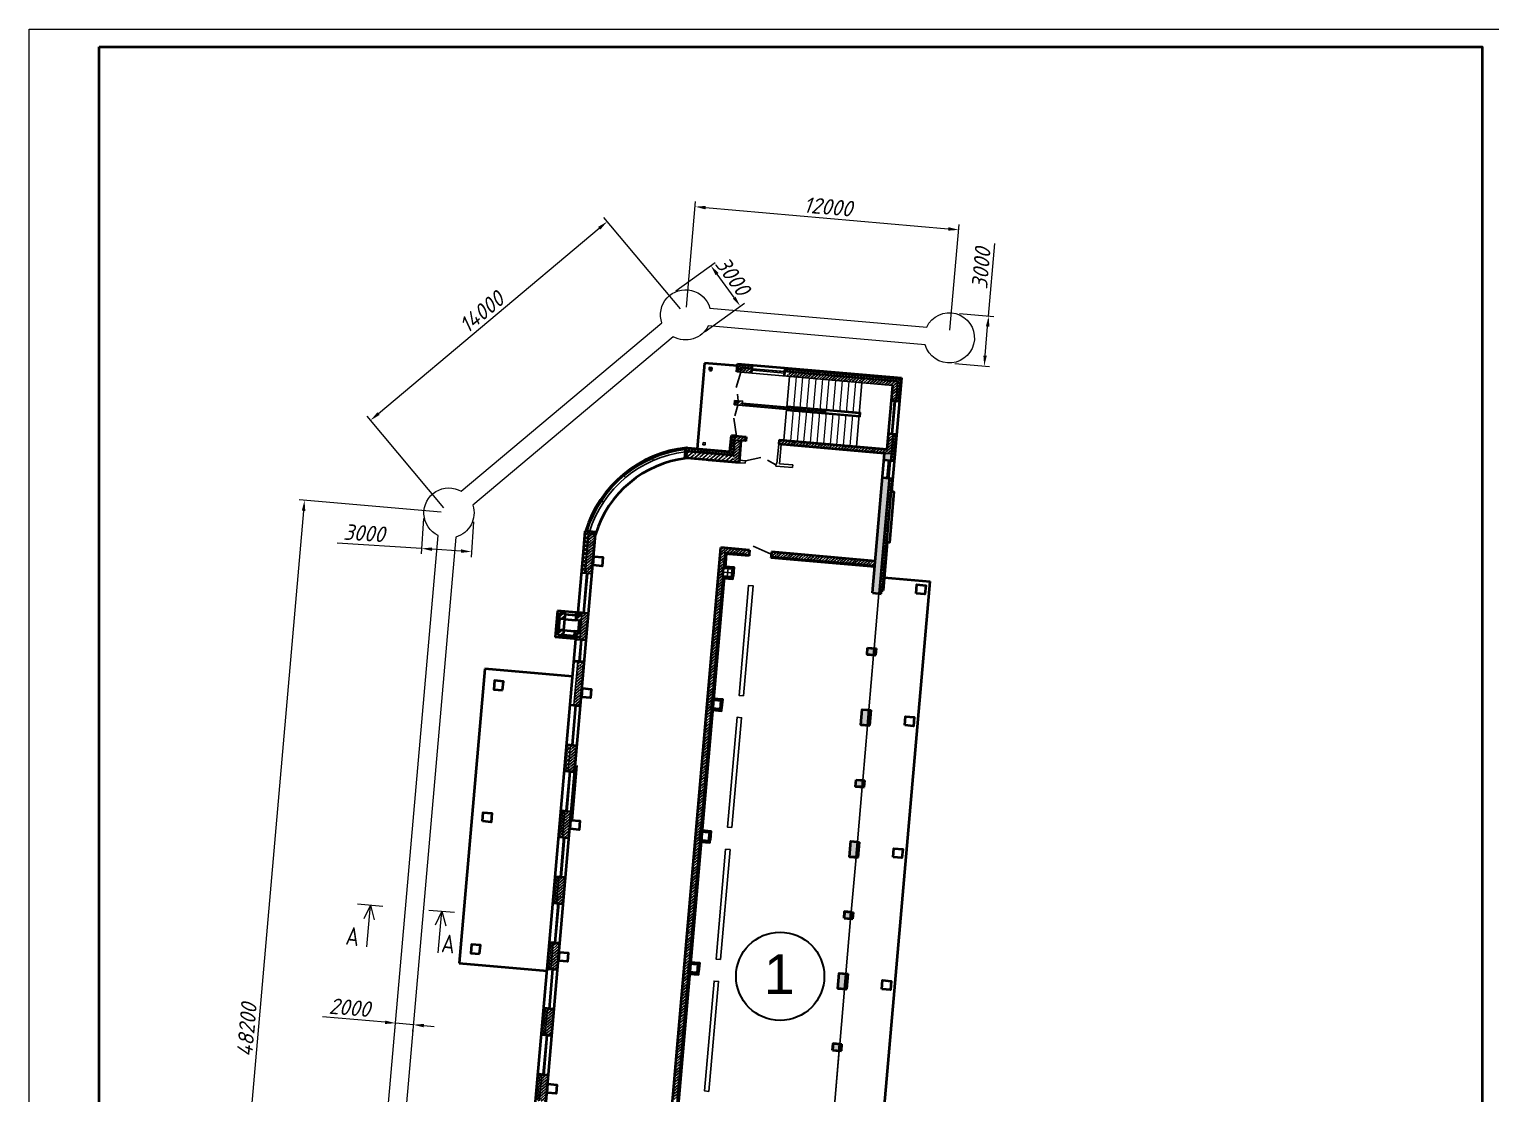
# Model space of a CAD drawing. Header units: millimetres. Extents: x 1064 to 180712, y 574 to 40185.
# Drawn here: x 1064 to 28897, y 19920 to 40185 of the extents above; entities that cross this region are included whole.
import ezdxf

# ---------------------------------------------------------------- set-up
doc = ezdxf.new("R2010")
doc.units = ezdxf.units.MM
doc.linetypes.add('2-Columns and grid$0$084_(М5) Неукрепленный откос', pattern=[0])
doc.linetypes.add('DASHED', pattern=[19.05, 12.7, -6.35])
for name, color, linetype, lineweight in [('00-рамка', 7, 'Continuous', 40), ('01 - здание', 1, 'Continuous', 40), ('01-Контур', 1, 'Continuous', 25), ('Канализация К1', 14, 'Continuous', 40), ('Размеры КР', 23, 'Continuous', 13)]:
    doc.layers.add(name, color=color, linetype=linetype, lineweight=lineweight)
doc.styles.add('GOST 2.304', font='CS_Gost2304.shx')
doc.styles.add('ГОСТ', font='GOST Common Italic.ttf', dxfattribs={"height": 300})
doc.styles.add('ГП-ариель', font='arial.ttf')
doc.dimstyles.new('М 50', dxfattribs={"dimscale": 0, "dimtxt": 300, "dimasz": 200, "dimexe": 100, "dimexo": 150, "dimgap": 70, "dimtad": 1, "dimdec": 0, "dimlfac": 0.5, "dimdsep": 46, "dimtxsty": 'ГОСТ', "dimcen": 100, "dimdle": 150, "dimclrd": 256, "dimclre": 256, "dimclrt": 256, "dimazin": 3, "dimtfac": 1, "dimtdec": 0, "dimtmove": 1, "dimatfit": 3, "dimfxl": 100, "dimtolj": 1, "dimlwd": -1, "dimlwe": -1, "dimarcsym": 0})
pattern_1 = [(45, (1452.38544, -901.835), (-0.067351921, 0.067351921), []), (135, (1452.38544, -901.835), (-0.067351921, -0.067351921), [])]
pattern_2 = [(45, (1411.03127, -1534.55234), (-0.134703842, 0.134703842), []), (45, (1411.16598, -1534.55234), (-0.134703842, 0.134703842), [0.238125, -0.047625, 0, -0.047625])]
pattern_3 = [(45, (1452.38544, -901.835), (-0.089802561, 0.089802561), []), (135, (1452.38544, -901.835), (-0.089802561, -0.089802561), [])]

# ---------------------------------------------------------------- blocks, each defined once
blk = doc.blocks.new('Прокуратура_v1')
at = {"layer": '01 - здание', "lineweight": -2, "ltscale": 100}
h = blk.add_hatch(dxfattribs=at)
h.set_pattern_fill('ANSI37', color=256, scale=0.03)
h.set_pattern_definition(pattern_1)
edge = h.paths.add_edge_path()
edge.add_line((-7.31, -0.19), (-6.81, -0.19))
edge.add_line((-6.81, -0.19), (-6.81, -0.02))
edge.add_line((-6.81, -0.02), (-7.449, -0.02))
edge.add_arc((-7.486, -0.015), 0.0375, 279.5173, 352.87015, ccw=False)
edge.add_line((-7.48, -0.052), (-7.48, -0.39))
edge.add_line((-7.48, -0.39), (-7.31, -0.39))
edge.add_line((-7.31, -0.39), (-7.31, -0.19))
h.paths.add_polyline_path([(-7.31, -1.69), (-7.48, -1.69), (-7.48, -1.89), (-7.31, -1.89)])
edge = h.paths.add_edge_path()
edge.add_arc((-0.022, -0.021), 0.0375, 178.8259, 272.30476, ccw=False)
edge.add_line((-0.059, -0.02), (-5.31, -0.02))
edge.add_line((-5.31, -0.02), (-5.31, -0.19))
edge.add_line((-5.31, -0.19), (-0.19, -0.19))
edge.add_line((-0.19, -0.19), (-0.19, -0.39))
edge.add_line((-0.19, -0.39), (-0.02, -0.39))
edge.add_line((-0.02, -0.39), (-0.02, -0.058))
h.paths.add_polyline_path([(-0.02, -0.39), (-0.19, -0.39), (-0.19, -1.09), (-0.02, -1.09)])
h.paths.add_polyline_path([(-0.02, -2.59), (-0.19, -2.59), (-0.19, -3.49), (-0.02, -3.49)])
h.paths.add_polyline_path([(-0.02, -3.49), (-0.19, -3.49), (-0.19, -3.79), (-0.02, -3.79)])
h = blk.add_hatch(dxfattribs=at)
h.set_pattern_fill('ANSI35', color=256, scale=0.03)
h.set_pattern_definition(pattern_2)
h.paths.add_polyline_path([(-7.11, -0.19), (-7.31, -0.19), (-7.31, -0.39), (-7.11, -0.39)])
h.paths.add_polyline_path([(-5.237, -0.39), (-0.71, -0.39), (-0.71, -0.19), (-5.132, -0.19)])
h.paths.add_polyline_path([(-0.71, -0.39), (-0.39, -0.39), (-0.19, -0.39), (-0.19, -0.19), (-0.71, -0.19)])
h.paths.add_polyline_path([(-0.19, -0.39), (-0.39, -0.39), (-0.39, -1.09), (-0.19, -1.09)])
h.paths.add_polyline_path([(-0.39, -2.59), (-0.39, -3.29), (-0.71, -3.29), (-0.71, -3.49), (-0.49, -3.49), (-0.19, -3.49), (-0.19, -2.59)])
h.paths.add_polyline_path([(-0.71, -3.49), (-0.71, -3.29), (-5.31, -3.29), (-5.31, -3.49)])
h.paths.add_polyline_path([(-7.11, -1.89), (-7.11, -1.69), (-7.31, -1.69), (-7.31, -1.89)])
h = blk.add_hatch(dxfattribs=at)
h.set_pattern_fill('ANSI35', color=256, scale=0.03)
h.set_pattern_definition([(45, (1452.38544, -901.835), (-0.134703842, 0.134703842), []), (45, (1452.52014, -901.835), (-0.134703842, 0.134703842), [0.238125, -0.047625, 0, -0.047625])])
h.paths.add_polyline_path([(-7.11, -0.19), (-7.11, -0.39), (-6.81, -0.39), (-6.81, -0.19)])
h = blk.add_hatch(dxfattribs=at)
h.set_pattern_fill('ANSI36', color=256, scale=0.02)
h.set_pattern_definition([(45, (908.73407, -1437.101285), (0.0336759605, 0.1234785217), [0.15875, -0.03175, 0, -0.03175])])
h.paths.add_polyline_path([(-6.99, -1.81), (-7.09, -1.82), (-7.09, -1.9), (-6.99, -1.89)])
h.paths.add_polyline_path([(-3.333, -1.79), (-6.99, -1.79), (-6.99, -1.89), (-3.299, -1.89)])
h = blk.add_hatch(dxfattribs=at)
h.set_pattern_fill('ANSI37', color=256, scale=0.03)
h.set_pattern_definition(pattern_1)
h.paths.add_polyline_path([(-7.31, -3.49), (-7.48, -3.49), (-7.48, -4.02), (-8.98, -4.02), (-9.41, -4.02), (-9.41, -4.19), (-7.31, -4.19)])
h.paths.add_polyline_path([(-7.31, -3.29), (-7.48, -3.29), (-7.48, -3.49), (-7.31, -3.49)])
h = blk.add_hatch(dxfattribs=at)
h.set_pattern_fill('ANSI35', color=256, scale=0.03)
h.set_pattern_definition(pattern_2)
h.paths.add_polyline_path([(-7.11, -3.29), (-7.31, -3.29), (-7.31, -3.49), (-7.11, -3.49)])
h.paths.add_polyline_path([(-7.11, -3.49), (-6.81, -3.49), (-6.81, -3.29), (-7.11, -3.29)])
h = blk.add_hatch(dxfattribs=at)
h.set_pattern_fill('ANSI35', color=256, scale=0.03)
h.set_pattern_definition(pattern_2)
h.paths.add_polyline_path([(-7.11, -3.49), (-7.31, -3.49), (-7.31, -4.49), (-7.11, -4.49)])
h.paths.add_polyline_path([(-7.01, -3.49), (-7.11, -3.49), (-7.11, -4.49), (-7.01, -4.49)])
h = blk.add_hatch(dxfattribs=at)
h.set_pattern_fill('ANSI35', color=256, scale=0.03)
h.set_pattern_definition(pattern_2)
h.paths.add_polyline_path([(-0.19, -3.49), (-0.49, -3.49), (-0.49, -3.79), (-0.19, -3.79)])
h.paths.add_polyline_path([(-0.19, -4.59), (-0.49, -4.59), (-0.49, -9.49), (-0.19, -9.49)])
h.paths.add_polyline_path([(-0.19, -9.49), (-0.49, -9.49), (-0.49, -9.84), (-0.19, -9.84)])
h.paths.add_polyline_path([(-0.19, -12.34), (-0.49, -12.34), (-0.49, -12.64), (-0.19, -12.64)])
h.paths.add_polyline_path([(-0.19, -15.14), (-0.49, -15.14), (-0.49, -15.49), (-0.19, -15.49)])
h.paths.add_polyline_path([(-0.19, -15.49), (-0.49, -15.49), (-0.49, -15.84), (-0.19, -15.84)])
h.paths.add_polyline_path([(-0.19, -18.34), (-0.49, -18.34), (-0.49, -18.64), (-0.19, -18.64)])
h.paths.add_polyline_path([(-0.19, -21.14), (-0.49, -21.14), (-0.49, -21.49), (-0.19, -21.49)])
h.paths.add_polyline_path([(-0.19, -21.49), (-0.49, -21.49), (-0.49, -21.84), (-0.19, -21.84)])
h.paths.add_polyline_path([(-0.19, -24.34), (-0.49, -24.34), (-0.49, -24.64), (-0.19, -24.64)])
h.paths.add_polyline_path([(-0.19, -27.14), (-0.49, -27.14), (-0.49, -27.49), (-0.19, -27.49)])
h.paths.add_polyline_path([(-0.19, -27.49), (-0.49, -27.49), (-0.49, -27.84), (-0.19, -27.84)])
h.paths.add_polyline_path([(-0.19, -30.34), (-0.49, -30.34), (-0.49, -30.64), (-0.19, -30.64)])
h.paths.add_polyline_path([(-0.19, -33.14), (-0.49, -33.14), (-0.49, -33.49), (-0.19, -33.49)])
h.paths.add_polyline_path([(-0.19, -33.49), (-0.49, -33.49), (-0.49, -33.84), (-0.19, -33.84)])
h.paths.add_polyline_path([(-0.19, -36.34), (-0.49, -36.34), (-0.49, -36.64), (-0.19, -36.64)])
h.paths.add_polyline_path([(-0.19, -39.14), (-0.49, -39.14), (-0.49, -39.49), (-0.19, -39.49)])
h.paths.add_polyline_path([(-0.19, -39.49), (-0.49, -39.49), (-0.49, -39.69), (-0.19, -39.69)])
h = blk.add_hatch(dxfattribs=at)
h.set_pattern_fill('ANSI37', color=256, scale=0.03)
h.set_pattern_definition(pattern_1)
h.paths.add_polyline_path([(-9.41, -4.19), (-9.41, -4.02), (-9.457, -4.02, 0.002499), (-9.51, -4.031), (-9.51, -4.511, -0.005218), (-9.41, -4.49)])
h = blk.add_hatch(dxfattribs=at)
h.set_pattern_fill('ANSI35', color=256, scale=0.04)
h.set_pattern_definition([(45, (1452.38544, -901.835), (-0.179605122, 0.179605122), []), (45, (1452.56504, -901.835), (-0.179605122, 0.179605122), [0.3175, -0.0635, 0, -0.0635])])
h.paths.add_polyline_path([(-7.31, -4.191), (-9.41, -4.19), (-9.41, -4.49), (-7.31, -4.49)])
h = blk.add_hatch(dxfattribs=at)
h.set_pattern_fill('ANSI37', color=256, scale=0.03)
h.set_pattern_definition(pattern_1)
h.paths.add_polyline_path([(-0.02, -5.19), (-0.02, -4.59), (-0.19, -4.59), (-0.19, -9.49), (-0.02, -9.49), (-0.02, -9.129, -0.411161), (-0.057, -9.091, -0.411161), (-0.02, -9.054), (-0.02, -7.49)])
h.paths.add_polyline_path([(-0.02, -9.49), (-0.19, -9.49), (-0.19, -9.84), (-0.09, -9.84), (-0.09, -9.69), (-0.02, -9.69)])
h = blk.add_hatch(dxfattribs=at)
h.set_pattern_fill('ANSI37', color=256, scale=0.04)
h.set_pattern_definition(pattern_3)
h.paths.add_polyline_path([(-13.53, -9.49), (-13.7, -9.49), (-13.7, -9.49), (-13.7, -10.09), (-13.53, -10.09)])
h.paths.add_polyline_path([(-13.53, -8.19), (-13.7, -8.19), (-13.7, -9.49), (-13.53, -9.49)])
h = blk.add_hatch(dxfattribs=at)
h.set_pattern_fill('ANSI35', color=256, scale=0.03)
h.set_pattern_definition(pattern_2)
h.paths.add_polyline_path([(-13.23, -17.89), (-13.53, -17.89), (-13.53, -19.09), (-13.23, -19.09)])
h.paths.add_polyline_path([(-13.53, -16.09), (-13.23, -16.09), (-13.23, -15.49), (-13.53, -15.49)])
h.paths.add_polyline_path([(-13.23, -15.49), (-13.23, -14.09), (-13.53, -14.09), (-13.53, -15.49)])
h.paths.add_polyline_path([(-13.23, -11.89), (-13.53, -11.89), (-13.53, -13.09), (-13.23, -13.09)])
h.paths.add_polyline_path([(-13.53, -10.09), (-13.23, -10.09), (-13.23, -9.49), (-13.53, -9.49)])
edge = h.paths.add_edge_path()
edge.add_line((-13.53, -9.49), (-13.23, -9.49))
edge.add_line((-13.23, -9.49), (-13.23, -9.29))
edge.add_arc((-27.855, -8.79), 14.634, 358.04198, 361.95802)
edge.add_line((-13.23, -8.29), (-13.53, -8.29))
edge.add_arc((47.787, -8.89), 61.32, 179.43937, 180.56063)
h = blk.add_hatch(dxfattribs=at)
h.set_pattern_fill('ANSI37', color=256, scale=0.04)
h.set_pattern_definition(pattern_3)
h.paths.add_polyline_path([(-13.23, -8.19), (-13.53, -8.19), (-13.53, -8.29), (-13.23, -8.29)])
h = blk.add_hatch(dxfattribs=at)
h.set_pattern_fill('ANSI35', color=256, scale=0.03)
h.set_pattern_definition(pattern_2)
h.paths.add_polyline_path([(-7.31, -15.49), (-7.51, -15.49), (-7.51, -21.49), (-7.31, -21.49), (-7.31, -21.29)])
h.paths.add_polyline_path([(-7.31, -9.49), (-7.51, -9.49), (-7.51, -15.49), (-7.31, -15.49), (-7.31, -15.29)])
h.paths.add_polyline_path([(-7.11, -8.39), (-7.51, -8.39), (-7.51, -9.49), (-7.31, -9.49), (-7.31, -9.29), (-7.31, -8.59), (-7.11, -8.59)])
h.paths.add_polyline_path([(-6.21, -8.39), (-6.564, -8.39), (-6.501, -8.59), (-6.21, -8.59)])
h.paths.add_polyline_path([(-6.564, -8.39), (-7.11, -8.39), (-7.11, -8.59), (-6.501, -8.59)])
h.paths.add_polyline_path([(-4.225, -8.39), (-5.21, -8.39), (-5.21, -8.59), (-4.208, -8.59)])
h.paths.add_polyline_path([(-0.71, -8.39), (-4.225, -8.39), (-4.208, -8.59), (-0.71, -8.59)])
h.paths.add_polyline_path([(-0.49, -8.39), (-0.71, -8.39), (-0.71, -8.59), (-0.49, -8.59)])
h = blk.add_hatch(dxfattribs=at)
h.set_pattern_fill('ANSI32', color=256, scale=0.02)
h.set_pattern_definition([(45, (1459.09888, -872.56195), (-0.134703842, 0.134703842), []), (45, (1459.18868, -872.56195), (-0.134703842, 0.134703842), [])])
h.paths.add_polyline_path([(-14.29, -12.24), (-14.29, -11.99), (-14.54, -11.99), (-14.54, -12.24)])
h.paths.add_polyline_path([(-13.79, -11.99), (-13.79, -12.24), (-13.53, -12.24), (-13.53, -11.99)])
h.paths.add_polyline_path([(-13.79, -12.74), (-13.79, -12.99), (-13.53, -12.99), (-13.53, -12.74)])
h = blk.add_hatch(dxfattribs=at)
h.set_pattern_fill('ANSI31', color=256, scale=0.02)
h.set_pattern_definition([(45, (1459.31888, -872.561955), (-0.0449012806, 0.0449012806), [])])
h.paths.add_polyline_path([(-14.54, -12.74), (-14.49, -12.74), (-14.49, -12.24), (-14.54, -12.24)])
h = blk.add_hatch(dxfattribs=at)
h.set_pattern_fill('ANSI31', color=256, scale=0.02)
h.set_pattern_definition([(45, (1459.09888, -872.561955), (-0.0449012806, 0.0449012806), [])])
h.paths.add_polyline_path([(-13.79, -11.99), (-14.091, -11.99), (-14.091, -12.04), (-13.79, -12.04)])
h.paths.add_polyline_path([(-14.091, -11.99), (-14.29, -11.99), (-14.29, -12.04), (-14.091, -12.04)])
h.paths.add_polyline_path([(-13.79, -12.94), (-14.29, -12.94), (-14.29, -12.99), (-13.79, -12.99)])
h = blk.add_hatch(dxfattribs=at)
h.set_pattern_fill('ANSI37', color=256, scale=0.04)
h.set_pattern_definition([(45, (1411.03127, -1528.55234), (-0.089802561, 0.089802561), []), (135, (1411.03127, -1528.55234), (-0.089802561, -0.089802561), [])])
h.paths.add_polyline_path([(-13.53, -12.24), (-13.63, -12.24), (-13.63, -12.74), (-13.53, -12.74)])
h = blk.add_hatch(dxfattribs=at)
h.set_pattern_fill('ANSI37', color=256, scale=0.03)
h.set_pattern_definition(pattern_1)
h.paths.add_polyline_path([(-0.09, -12.34), (-0.19, -12.34), (-0.19, -12.64), (-0.09, -12.64)])
h.paths.add_polyline_path([(-0.09, -15.14), (-0.19, -15.14), (-0.19, -15.49), (-0.09, -15.49)])
h.paths.add_polyline_path([(-0.09, -15.49), (-0.19, -15.49), (-0.19, -15.84), (-0.09, -15.84)])
h.paths.add_polyline_path([(-0.09, -18.34), (-0.19, -18.34), (-0.19, -18.64), (-0.09, -18.64)])
h.paths.add_polyline_path([(-0.09, -21.14), (-0.19, -21.14), (-0.19, -21.49), (-0.09, -21.49)])
h.paths.add_polyline_path([(-0.09, -21.49), (-0.19, -21.49), (-0.19, -21.84), (-0.09, -21.84)])
h.paths.add_polyline_path([(-0.09, -24.34), (-0.19, -24.34), (-0.19, -24.64), (-0.09, -24.64)])
h.paths.add_polyline_path([(-0.09, -27.14), (-0.19, -27.14), (-0.19, -27.49), (-0.09, -27.49)])
h.paths.add_polyline_path([(-0.09, -27.49), (-0.19, -27.49), (-0.19, -27.84), (-0.09, -27.84)])
h.paths.add_polyline_path([(-0.09, -30.34), (-0.19, -30.34), (-0.19, -30.64), (-0.09, -30.64)])
h.paths.add_polyline_path([(-0.09, -33.14), (-0.19, -33.14), (-0.19, -33.49), (-0.09, -33.49)])
h.paths.add_polyline_path([(-0.09, -33.49), (-0.19, -33.49), (-0.19, -33.84), (-0.09, -33.84)])
h.paths.add_polyline_path([(-0.09, -36.34), (-0.19, -36.34), (-0.19, -36.64), (-0.09, -36.64)])
h.paths.add_polyline_path([(-0.09, -39.14), (-0.19, -39.14), (-0.19, -39.49), (-0.09, -39.49)])
h = blk.add_hatch(dxfattribs=at)
h.set_pattern_fill('ANSI32', color=256, scale=0.02)
h.set_pattern_definition([(45, (1459.31888, -872.56195), (-0.134703842, 0.134703842), []), (45, (1459.40868, -872.56195), (-0.134703842, 0.134703842), [])])
h.paths.add_polyline_path([(-14.401, -12.74), (-14.54, -12.74), (-14.54, -12.99), (-14.401, -12.99)])
h.paths.add_polyline_path([(-14.29, -12.74), (-14.401, -12.74), (-14.401, -12.99), (-14.29, -12.99)])
h = blk.add_hatch(dxfattribs=at)
h.set_pattern_fill('ANSI37', color=256, scale=0.04)
h.set_pattern_definition([(45, (1411.03127, -1534.55234), (-0.089802561, 0.089802561), []), (135, (1411.03127, -1534.55234), (-0.089802561, -0.089802561), [])])
h.paths.add_polyline_path([(-13.53, -17.89), (-13.7, -17.89), (-13.7, -19.09), (-13.53, -19.09)])
h = blk.add_hatch(dxfattribs=at)
h.set_pattern_fill('ANSI37', color=256, scale=0.03)
h.set_pattern_definition(pattern_1)
h.paths.add_polyline_path([(-13.53, -35.89), (-13.7, -35.89), (-13.7, -37.09), (-13.53, -37.09)])
h.paths.add_polyline_path([(-13.53, -33.49), (-13.7, -33.49), (-13.7, -34.09), (-13.53, -34.09)])
h.paths.add_polyline_path([(-13.53, -32.89), (-13.7, -32.89), (-13.7, -33.49), (-13.53, -33.49)])
h.paths.add_polyline_path([(-13.53, -29.89), (-13.7, -29.89), (-13.7, -31.09), (-13.53, -31.09)])
h.paths.add_polyline_path([(-13.53, -27.49), (-13.7, -27.49), (-13.7, -28.09), (-13.53, -28.09)])
h.paths.add_polyline_path([(-13.53, -26.89), (-13.7, -26.89), (-13.7, -27.49), (-13.53, -27.49)])
h.paths.add_polyline_path([(-13.53, -23.89), (-13.7, -23.89), (-13.7, -25.051, -0.438008), (-13.661, -25.09), (-13.53, -25.09)])
h.paths.add_polyline_path([(-13.53, -21.49), (-13.7, -21.49), (-13.7, -22.09), (-13.53, -22.09)])
h.paths.add_polyline_path([(-13.53, -20.89), (-13.7, -20.89), (-13.7, -21.49), (-13.53, -21.49)])
h = blk.add_hatch(dxfattribs=at)
h.set_pattern_fill('ANSI35', color=256, scale=0.03)
h.set_pattern_definition(pattern_2)
h.paths.add_polyline_path([(-13.23, -29.89), (-13.53, -29.89), (-13.53, -31.09), (-13.23, -31.09)])
h.paths.add_polyline_path([(-13.23, -27.49), (-13.53, -27.49), (-13.53, -28.09), (-13.23, -28.09)])
h.paths.add_polyline_path([(-13.53, -27.49), (-13.23, -27.49), (-13.23, -26.89), (-13.53, -26.89)])
h.paths.add_polyline_path([(-13.23, -23.89), (-13.53, -23.89), (-13.53, -25.09), (-13.23, -25.09)])
h.paths.add_polyline_path([(-13.23, -21.49), (-13.53, -21.49), (-13.53, -22.09), (-13.23, -22.09)])
h.paths.add_polyline_path([(-13.23, -21.09), (-13.23, -20.89), (-13.53, -20.89), (-13.53, -21.49), (-13.23, -21.49)])
h = blk.add_hatch(dxfattribs=at)
h.set_pattern_fill('ANSI35', color=256, scale=0.03)
h.set_pattern_definition(pattern_2)
h.paths.add_polyline_path([(-7.31, -21.49), (-7.51, -21.49), (-7.51, -27.49), (-7.31, -27.49), (-7.31, -27.29)])
h = blk.add_hatch(dxfattribs=at)
h.set_pattern_fill('ANSI35', color=256, scale=0.03)
h.set_pattern_definition(pattern_2)
h.paths.add_polyline_path([(-7.31, -27.49), (-7.51, -27.49), (-7.51, -33.49), (-7.31, -33.49), (-7.31, -33.29)])
h = blk.add_hatch(dxfattribs=at)
h.set_pattern_fill('ANSI35', color=256, scale=0.03)
h.set_pattern_definition(pattern_2)
h.paths.add_polyline_path([(-17.53, -46.09), (-17.23, -46.09), (-17.23, -44.89), (-17.53, -44.89)])
h.paths.add_polyline_path([(-17.23, -41.89), (-17.53, -41.89), (-17.53, -43.09), (-17.23, -43.09)])
h.paths.add_polyline_path([(-17.23, -39.27), (-17.01, -39.27), (-17.01, -38.97), (-17.53, -38.97), (-17.53, -40.09), (-17.23, -40.09)])
h.paths.add_polyline_path([(-17.01, -38.97), (-17.01, -39.27), (-13.23, -39.27), (-13.23, -38.09), (-13.53, -38.09), (-13.53, -38.97)])
h.paths.add_polyline_path([(-13.53, -37.09), (-13.23, -37.09), (-13.23, -35.89), (-13.53, -35.89)])
h.paths.add_polyline_path([(-13.23, -33.49), (-13.53, -33.49), (-13.53, -34.09), (-13.23, -34.09)])
h.paths.add_polyline_path([(-13.23, -32.89), (-13.53, -32.89), (-13.53, -33.49), (-13.23, -33.49)])
at = {"layer": '01 - здание', "ltscale": 100}
for p, q in [((-8.98, -0.12), (-8.98, -4.02)), ((-7.48, -0.12), (-8.98, -0.12)), ((-7.48, -0.02), (-0.02, -0.02)), ((-7.48, -0.39), (-7.48, -0.02)), ((-6.81, -0.39), (-6.81, -0.02)), ((-5.31, -0.39), (-5.31, -0.02)), ((-0.39, -3.29), (-0.39, -0.39)), ((-0.39, -3.29), (-0.39, -0.39)), ((-0.39, -3.29), (-0.39, -0.39)), ((-0.39, -3.29), (-0.39, -0.39)), ((-0.39, -3.29), (-0.39, -0.39)), ((-0.39, -3.29), (-0.39, -0.39)), ((-0.39, -3.29), (-0.39, -0.39)), ((-0.39, -3.29), (-0.39, -0.39)), ((-0.02, -0.02), (-0.02, -3.49)), ((-0.02, -1.09), (-0.39, -1.09)), ((-0.02, -2.59), (-0.39, -2.59)), ((-7.48, -4.02), (-7.48, -3.29)), ((-7.31, -3.29), (-7.48, -3.29)), ((-7.345, -3.29), (-6.81, -3.29)), ((-6.81, -3.29), (-6.81, -3.49)), ((-5.31, -3.29), (-0.39, -3.29)), ((-5.31, -3.29), (-5.31, -3.49)), ((-7.01, -4.49), (-7.01, -3.49)), ((-0.49, -3.49), (-5.31, -3.49)), ((-0.49, -9.84), (-0.49, -3.49)), ((-0.49, -3.79), (-0.02, -3.79)), ((-0.02, -3.49), (-0.02, -5.19)), ((-9.51, -4.031), (-9.51, -4.511)), ((-9.41, -4.02), (-9.457, -4.02)), ((-9.41, -4.02), (-7.48, -4.02)), ((-7.11, -4.49), (-9.41, -4.49)), ((-7.01, -4.49), (-8.43, -4.49)), ((-0.49, -4.59), (-0.02, -4.59)), ((0.08, -5.19), (-0.02, -5.19)), ((0.08, -5.19), (0.08, -7.49)), ((-0.02, -7.49), (-0.02, -9.69)), ((-13.7, -9.49), (-13.7, -8.19)), ((-13.23, -8.19), (-13.7, -8.19)), ((-13.208, -8.19), (-13.7, -8.19)), ((-13.23, -9.49), (-13.23, -8.29)), ((-7.51, -36.159), (-7.51, -8.39)), ((-6.21, -8.39), (-7.51, -8.39)), ((-6.21, -8.39), (-6.21, -8.59)), ((-6.21, -8.59), (-6.21, -8.653)), ((-0.49, -8.39), (-5.21, -8.39)), ((-5.21, -8.39), (-5.21, -8.59)), ((-5.21, -8.59), (-5.21, -8.653)), ((-6.21, -8.653), (-7.31, -8.653)), ((-7.247, -8.653), (-7.247, -9.29)), ((-0.49, -8.653), (-5.21, -8.653)), ((-0.02, -9.09), (2.08, -9.09)), ((2.08, -39.89), (2.08, -9.09)), ((-13.7, -11.89), (-13.7, -9.29)), ((-13.23, -21.29), (-13.23, -9.29)), ((-7.247, -9.69), (-7.247, -39.227)), ((-0.49, -9.84), (-0.09, -9.84)), ((-0.09, -9.84), (-0.09, -9.69)), ((-0.09, -9.69), (-0.02, -9.69)), ((-13.63, -11.89), (-14.64, -11.89)), ((-14.64, -11.89), (-14.64, -13.09)), ((-14.29, -11.99), (-14.29, -11.89)), ((-13.79, -11.99), (-13.79, -11.89)), ((-13.23, -11.89), (-13.7, -11.89)), ((-14.54, -12.24), (-14.64, -12.24)), ((-14.29, -11.99), (-14.54, -11.99)), ((-14.54, -11.99), (-14.54, -12.24)), ((-14.29, -12.24), (-14.54, -12.24)), ((-14.54, -12.24), (-14.54, -12.74)), ((-14.29, -11.99), (-14.29, -12.24)), ((-14.29, -12.24), (-14.29, -12.74)), ((-14.29, -12.24), (-13.79, -12.24)), ((-13.53, -11.99), (-13.79, -11.99)), ((-13.79, -11.99), (-13.79, -12.24)), ((-13.53, -12.24), (-13.79, -12.24)), ((-13.63, -12.24), (-13.63, -12.74)), ((-0.49, -12.34), (-0.09, -12.34)), ((-0.09, -12.64), (-0.09, -12.34)), ((-14.54, -12.74), (-14.64, -12.74)), ((-13.63, -13.09), (-14.64, -13.09)), ((-14.54, -12.74), (-14.54, -12.99)), ((-14.29, -12.74), (-14.54, -12.74)), ((-14.29, -12.99), (-14.54, -12.99)), ((-14.29, -12.74), (-14.29, -12.99)), ((-14.29, -12.74), (-13.79, -12.74)), ((-14.29, -12.99), (-13.79, -12.99)), ((-14.29, -13.09), (-14.29, -12.99)), ((-13.79, -12.74), (-13.79, -12.99)), ((-13.53, -12.74), (-13.79, -12.74)), ((-13.53, -12.99), (-13.79, -12.99)), ((-13.79, -13.09), (-13.79, -12.99)), ((-13.7, -26.89), (-13.7, -13.09)), ((-13.7, -13.09), (-13.23, -13.09)), ((-0.49, -12.64), (-0.09, -12.64)), ((-0.49, -12.64), (-0.09, -12.64)), ((-13.23, -14.09), (-13.7, -14.09)), ((-13.7, -14.09), (-13.23, -14.09)), ((-0.49, -15.84), (-0.49, -15.14)), ((-0.49, -15.14), (-0.09, -15.14)), ((-0.09, -15.84), (-0.09, -15.14)), ((-0.49, -15.84), (-0.09, -15.84)), ((-13.7, -16.09), (-13.23, -16.09)), ((-13.7, -17.89), (-13.23, -17.89)), ((-0.49, -18.64), (-0.49, -18.34)), ((-0.49, -18.34), (-0.09, -18.34)), ((-0.09, -18.64), (-0.09, -18.34)), ((-13.7, -19.09), (-13.23, -19.09)), ((-13.7, -19.09), (-13.23, -19.09)), ((-0.49, -18.64), (-0.09, -18.64)), ((-0.49, -18.64), (-0.09, -18.64)), ((-13.7, -20.89), (-13.23, -20.89)), ((-13.23, -39.27), (-13.23, -21.09)), ((-0.49, -21.84), (-0.49, -21.14)), ((-0.49, -21.14), (-0.09, -21.14)), ((-0.09, -21.84), (-0.09, -21.14)), ((-0.49, -21.84), (-0.09, -21.84)), ((-13.7, -22.09), (-13.23, -22.09)), ((-13.7, -23.89), (-13.23, -23.89)), ((-0.49, -24.64), (-0.49, -24.34)), ((-0.49, -24.34), (-0.09, -24.34)), ((-0.09, -24.64), (-0.09, -24.34)), ((-13.7, -25.09), (-13.23, -25.09)), ((-0.49, -24.64), (-0.09, -24.64)), ((-0.49, -24.64), (-0.09, -24.64)), ((-13.7, -38.8), (-13.7, -26.89)), ((-13.7, -26.89), (-13.23, -26.89)), ((-13.23, -26.89), (-13.7, -26.89)), ((-0.49, -27.84), (-0.49, -27.14)), ((-0.49, -27.14), (-0.09, -27.14)), ((-0.09, -27.84), (-0.09, -27.14)), ((-13.7, -28.09), (-13.23, -28.09)), ((-0.49, -27.84), (-0.09, -27.84)), ((-13.7, -29.89), (-13.23, -29.89)), ((-13.23, -29.89), (-13.7, -29.89)), ((-0.49, -30.64), (-0.49, -30.34)), ((-0.49, -30.34), (-0.09, -30.34)), ((-0.09, -30.64), (-0.09, -30.34)), ((-13.7, -31.09), (-13.23, -31.09)), ((-0.49, -30.64), (-0.09, -30.64)), ((-0.49, -30.64), (-0.09, -30.64)), ((-13.7, -32.89), (-13.23, -32.89)), ((-13.23, -32.89), (-13.7, -32.89))]:
    blk.add_line(p, q, dxfattribs=at)
at = {"layer": '01 - здание', "lineweight": -2, "ltscale": 100}
for p, q in [((-7.48, -0.39), (-7.31, -0.39)), ((-7.31, -0.39), (-7.453, -1.102)), ((-7.31, -0.19), (-0.19, -0.19)), ((-7.31, -0.39), (-7.31, -0.19)), ((-7.31, -0.39), (-0.39, -0.39)), ((-6.81, -0.19), (-5.31, -0.19)), ((-6.801, -0.259), (-5.31, -0.259)), ((-5.09, -1.79), (-5.09, -0.39)), ((-5.09, -0.39), (-5.09, -1.79)), ((-1.79, -3.29), (-1.79, -0.39)), ((-0.19, -1.09), (-0.19, -0.19)), ((-0.19, -1.09), (-0.19, -0.19)), ((-0.19, -1.09), (-0.19, -0.19)), ((-0.19, -1.09), (-0.19, -0.19)), ((-0.19, -1.09), (-0.19, -0.19)), ((-0.256, -1.09), (-0.256, -2.59)), ((-0.205, -1.09), (-0.205, -2.59)), ((-7.48, -1.89), (-7.48, -1.69)), ((-7.11, -1.69), (-7.48, -1.69)), ((-7.11, -1.89), (-7.48, -1.89)), ((-7.31, -1.89), (-7.395, -2.378)), ((-7.31, -1.69), (-7.366, -1.393)), ((-7.31, -1.89), (-7.31, -1.69)), ((-7.11, -1.79), (-7.11, -1.69)), ((-7.11, -1.69), (-7.11, -1.89)), ((-3.299, -1.79), (-7.11, -1.79)), ((-5.09, -1.89), (-7.11, -1.89)), ((-5.09, -1.74), (-1.74, -1.74)), ((-5.09, -1.89), (-1.79, -1.89)), ((-5.09, -3.29), (-5.09, -1.89)), ((-5.09, -1.94), (-1.74, -1.94)), ((-3.29, -1.79), (-1.79, -1.79)), ((-1.74, -1.94), (-1.74, -1.74)), ((-7.245, -3.29), (-7.441, -2.496)), ((-0.19, -3.49), (-0.19, -2.59)), ((-0.19, -3.49), (-0.19, -2.59)), ((-0.19, -3.49), (-0.19, -2.59)), ((-0.19, -3.49), (-0.19, -2.59)), ((-0.19, -3.49), (-0.19, -2.59)), ((-0.19, -3.49), (-0.19, -2.59)), ((-7.31, -4.191), (-7.31, -3.29)), ((-7.31, -3.49), (-6.81, -3.49)), ((-5.31, -4.37), (-5.31, -3.49)), ((-5.31, -4.37), (-5.31, -3.49)), ((-5.19, -4.37), (-5.19, -3.49)), ((-5.19, -4.37), (-5.19, -3.49)), ((-0.49, -3.49), (-0.19, -3.49)), ((-0.49, -3.49), (-0.19, -3.49)), ((-0.49, -3.49), (-0.19, -3.49)), ((-0.49, -3.49), (-0.19, -3.49)), ((-0.49, -3.49), (-0.19, -3.49)), ((-0.49, -3.49), (-0.19, -3.49)), ((-0.29, -3.79), (-0.29, -4.59)), ((-0.24, -3.79), (-0.24, -4.59)), ((-0.19, -9.84), (-0.19, -3.49)), ((-10.907, -4.718), (-10.955, -4.63)), ((-9.41, -4.19), (-9.41, -4.49)), ((-9.41, -4.19), (-7.31, -4.19)), ((-9.31, -4.19), (-7.31, -4.191)), ((-9, -4.059), (-9, -4.061)), ((-7.48, -4.02), (-8.98, -4.02)), ((-7.48, -4.02), (-8.43, -4.02)), ((-7.31, -4.19), (-8.43, -4.19)), ((-7.21, -4.49), (-6.75, -4.49)), ((-7.01, -4.37), (-6.75, -4.37)), ((-6.75, -4.37), (-6.058, -4.165)), ((-6.75, -4.37), (-6.75, -4.49)), ((-5.35, -4.43), (-5.746, -4.262)), ((-5.35, -4.37), (-5.31, -4.37)), ((-5.35, -4.37), (-5.35, -4.49)), ((-5.35, -4.49), (-4.59, -4.49)), ((-5.19, -4.37), (-4.59, -4.37)), ((-4.59, -4.37), (-4.59, -4.49)), ((-0.02, -5.19), (-0.02, -7.49)), ((-12.101, -5.606), (-12.172, -5.535)), ((-12.995, -6.796), (-13.083, -6.748)), ((0.08, -7.49), (-0.02, -7.49)), ((-13.53, -8.29), (-13.23, -8.29)), ((-13.53, -9.49), (-13.53, -8.29)), ((-7.31, -36.159), (-7.31, -8.59)), ((-6.21, -8.59), (-7.31, -8.59)), ((-5.21, -8.49), (-6.067, -8.2)), ((-0.49, -8.59), (-5.21, -8.59)), ((-13.53, -10.09), (-13.53, -9.49)), ((-6.91, -9.49), (-7.31, -9.49)), ((-7.11, -9.69), (-7.11, -9.29)), ((-0.19, -9.84), (-0.19, -12.34)), ((-13.23, -10.09), (-13.7, -10.09)), ((-13.478, -10.09), (-13.478, -11.89)), ((-13.426, -10.09), (-13.426, -11.89)), ((-13.53, -13.09), (-13.53, -11.89)), ((-14.49, -12.24), (-14.49, -12.74)), ((-14.29, -11.99), (-13.79, -11.99)), ((-14.29, -12.04), (-13.79, -12.04)), ((-0.49, -12.64), (-0.49, -12.34)), ((-0.19, -12.64), (-0.19, -12.34)), ((-14.29, -12.94), (-13.79, -12.94)), ((-13.478, -13.09), (-13.478, -14.09)), ((-13.426, -13.09), (-13.426, -14.09)), ((-0.19, -12.64), (-0.19, -15.14)), ((-13.53, -16.09), (-13.53, -14.09)), ((-0.19, -15.84), (-0.19, -15.14)), ((-0.19, -15.84), (-0.19, -18.34)), ((-13.474, -17.89), (-13.474, -16.09)), ((-13.422, -17.89), (-13.422, -16.09)), ((-13.53, -19.09), (-13.53, -17.89)), ((-0.19, -18.64), (-0.19, -18.34)), ((-13.474, -20.89), (-13.474, -19.09)), ((-13.422, -20.89), (-13.422, -19.09)), ((-13.147, -18.793), (-13.147, -21.29)), ((-0.19, -18.64), (-0.19, -21.14)), ((-13.53, -22.09), (-13.53, -20.89)), ((-0.19, -21.84), (-0.19, -21.14)), ((-0.19, -21.84), (-0.19, -24.34)), ((-0.19, -21.84), (-0.19, -24.34)), ((-13.474, -23.89), (-13.474, -22.09)), ((-13.422, -23.89), (-13.422, -22.09)), ((-13.53, -25.09), (-13.53, -23.89)), ((-0.19, -24.64), (-0.19, -24.34)), ((-13.474, -26.89), (-13.474, -25.09)), ((-13.422, -26.89), (-13.422, -25.09)), ((-0.19, -24.64), (-0.19, -27.14)), ((-13.53, -28.09), (-13.53, -26.89)), ((-0.19, -27.84), (-0.19, -27.14)), ((-13.474, -29.89), (-13.474, -28.09)), ((-13.422, -29.89), (-13.422, -28.09)), ((-0.19, -27.84), (-0.19, -30.34)), ((-0.19, -27.84), (-0.19, -30.34)), ((-13.53, -31.09), (-13.53, -29.89)), ((-0.19, -30.64), (-0.19, -30.34)), ((-13.474, -32.89), (-13.474, -31.09)), ((-13.422, -32.89), (-13.422, -31.09)), ((-0.19, -30.59), (-0.19, -33.14)), ((-0.19, -30.64), (-0.19, -33.14)), ((-13.53, -34.09), (-13.53, -32.89))]:
    blk.add_line(p, q, dxfattribs=at)
at = {"layer": '01 - здание', "lineweight": 15, "ltscale": 100}
for p, q in [((-4.79, -0.39), (-4.79, -1.79)), ((-4.49, -0.39), (-4.49, -1.79)), ((-4.19, -0.39), (-4.19, -1.79)), ((-3.89, -0.39), (-3.89, -1.79)), ((-3.59, -0.39), (-3.59, -1.79)), ((-3.29, -0.39), (-3.29, -1.79)), ((-2.99, -0.39), (-2.99, -1.79)), ((-2.69, -0.39), (-2.69, -1.79)), ((-2.39, -0.39), (-2.39, -1.79)), ((-2.09, -0.39), (-2.09, -1.79)), ((-4.79, -1.89), (-4.79, -3.29)), ((-4.49, -1.89), (-4.49, -3.29)), ((-4.19, -1.89), (-4.19, -3.29)), ((-3.89, -1.89), (-3.89, -3.29)), ((-3.59, -1.89), (-3.59, -3.29)), ((-3.29, -1.89), (-3.29, -3.29)), ((-2.99, -1.89), (-2.99, -3.29)), ((-2.69, -1.89), (-2.69, -3.29)), ((-2.39, -1.89), (-2.39, -3.29)), ((-2.09, -1.89), (-2.09, -3.29))]:
    blk.add_line(p, q, dxfattribs=at)
at = {"layer": '01 - здание', "ltscale": 100}
for points in [[(-8.73, -0.42), (-8.63, -0.42), (-8.63, -0.32), (-8.73, -0.32)], [(-0.49, -12.34), (-0.19, -12.34), (-0.19, -12.64), (-0.49, -12.64)], [(-0.19, -15.84), (-0.49, -15.84), (-0.49, -15.14), (-0.19, -15.14)], [(-0.49, -18.34), (-0.19, -18.34), (-0.19, -18.64), (-0.49, -18.64)], [(-0.19, -21.84), (-0.49, -21.84), (-0.49, -21.14), (-0.19, -21.14)], [(-0.49, -24.64), (-0.19, -24.64), (-0.19, -24.34), (-0.49, -24.34)], [(-0.19, -27.84), (-0.49, -27.84), (-0.49, -27.14), (-0.19, -27.14)], [(-0.49, -30.64), (-0.19, -30.64), (-0.19, -30.34), (-0.49, -30.34)]]:
    blk.add_lwpolyline(points, close=True, dxfattribs=at)
at = {"layer": '01 - здание', "lineweight": -2, "ltscale": 100}
for points in [[(-7.11, -1.89), (-7.31, -1.89), (-7.31, -1.69), (-7.11, -1.69)], [(-8.73, -3.72), (-8.63, -3.72), (-8.63, -3.82), (-8.73, -3.82)], [(-5.91, -14.99), (-6.11, -14.99), (-6.11, -9.99), (-5.91, -9.99)], [(-5.91, -20.99), (-6.11, -20.99), (-6.11, -15.99), (-5.91, -15.99)], [(-5.91, -26.99), (-6.11, -26.99), (-6.11, -21.99), (-5.91, -21.99)], [(-5.91, -32.99), (-6.11, -32.99), (-6.11, -27.99), (-5.91, -27.99)]]:
    blk.add_lwpolyline(points, close=True, dxfattribs=at)
at = {"layer": '01 - здание', "ltscale": 100}
for points in [[(-0.02, -5.19), (0.08, -5.19), (0.08, -7.49), (-0.02, -7.49)], [(-7.247, -9.227), (-6.847, -9.227), (-6.847, -9.627)], [(-13.21, -9.69), (-13.21, -9.29), (-12.81, -9.29), (-12.81, -9.69), (-13.21, -9.69)], [(-7.31, -9.69), (-7.31, -9.29), (-6.91, -9.29), (-6.91, -9.69), (-7.31, -9.69)], [(-7.247, -9.753), (-6.847, -9.753), (-6.847, -9.353)], [(1.49, -9.69), (1.49, -9.29), (1.89, -9.29), (1.89, -9.69), (1.49, -9.69)], [(-7.247, -15.227), (-6.847, -15.227), (-6.847, -15.627)], [(-16.81, -15.69), (-16.81, -15.29), (-17.21, -15.29), (-17.21, -15.69), (-16.81, -15.69)], [(-13.21, -15.69), (-13.21, -15.29), (-12.81, -15.29), (-12.81, -15.69), (-13.21, -15.69)], [(-13.21, -15.69), (-13.21, -15.29), (-12.81, -15.29), (-12.81, -15.69), (-13.21, -15.69)], [(-13.21, -15.69), (-13.21, -15.29), (-12.81, -15.29), (-12.81, -15.69), (-13.21, -15.69)], [(-7.31, -15.69), (-7.31, -15.29), (-6.91, -15.29), (-6.91, -15.69), (-7.31, -15.69)], [(-7.247, -15.753), (-6.847, -15.753), (-6.847, -15.353)], [(1.49, -15.69), (1.49, -15.29), (1.89, -15.29), (1.89, -15.69), (1.49, -15.69)], [(-17.21, -21.69), (-17.21, -21.29), (-16.81, -21.29), (-16.81, -21.69), (-17.21, -21.69)], [(-13.21, -21.69), (-13.21, -21.29), (-12.81, -21.29), (-12.81, -21.69), (-13.21, -21.69)], [(-13.21, -21.69), (-13.21, -21.29), (-12.81, -21.29), (-12.81, -21.69), (-13.21, -21.69)], [(-13.21, -21.69), (-13.21, -21.29), (-12.81, -21.29), (-12.81, -21.69), (-13.21, -21.69)], [(-7.31, -21.69), (-7.31, -21.29), (-6.91, -21.29), (-6.91, -21.69), (-7.31, -21.69)], [(-7.247, -21.227), (-6.847, -21.227), (-6.847, -21.627)], [(-7.247, -21.753), (-6.847, -21.753), (-6.847, -21.353)], [(1.49, -21.69), (1.49, -21.29), (1.89, -21.29), (1.89, -21.69), (1.49, -21.69)], [(-16.81, -27.69), (-16.81, -27.29), (-17.21, -27.29), (-17.21, -27.69), (-16.81, -27.69)], [(-13.21, -27.69), (-13.21, -27.29), (-12.81, -27.29), (-12.81, -27.69), (-13.21, -27.69)], [(-13.21, -27.69), (-13.21, -27.29), (-12.81, -27.29), (-12.81, -27.69), (-13.21, -27.69)], [(-13.21, -27.69), (-13.21, -27.29), (-12.81, -27.29), (-12.81, -27.69), (-13.21, -27.69)], [(-13.21, -27.69), (-13.21, -27.29), (-12.81, -27.29), (-12.81, -27.69), (-13.21, -27.69)], [(-7.31, -27.69), (-7.31, -27.29), (-6.91, -27.29), (-6.91, -27.69), (-7.31, -27.69)], [(-7.247, -27.227), (-6.847, -27.227), (-6.847, -27.627)], [(-7.247, -27.753), (-6.847, -27.753), (-6.847, -27.353)], [(1.49, -27.69), (1.49, -27.29), (1.89, -27.29), (1.89, -27.69), (1.49, -27.69)], [(-13.21, -33.69), (-13.21, -33.29), (-12.81, -33.29), (-12.81, -33.69), (-13.21, -33.69)]]:
    blk.add_lwpolyline(points, dxfattribs=at)
at = {"layer": '01 - здание', "linetype": 'DASHED', "ltscale": 2}
blk.add_lwpolyline([(-13.7, -14.8), (-17.7, -14.8), (-17.7, -28.18), (-13.7, -28.18)], dxfattribs=at)
at = {"layer": '01 - здание', "ltscale": 100}
for radius, start, end in [(5.37, 100.9919, 168.16271), (4.9, 101.49576, 168.20556)]:
    blk.add_arc((-8.433, -9.292), radius, start, end, dxfattribs=at)
at = {"layer": '01 - здание', "lineweight": -2, "ltscale": 100}
for radius, start, end in [(5.3, 101.7196, 168.00406), (5.2, 101.94826, 167.76983)]:
    blk.add_arc((-8.433, -9.292), radius, start, end, dxfattribs=at)
blk = doc.blocks.new('*D122')
at = {"layer": 'Defpoints', "color": 0, "transparency": 16777216}
for p in [(8582, 31019), (9534, 30957), (8535, 30300)]:
    blk.add_point(p, dxfattribs=at)
at = {"layer": 'Размеры КР', "transparency": 16777216}
for p, q in [((8572, 30869), (8529, 30200)), ((9525, 30807), (9481, 30138)), ((8535, 30300), (6929, 30404)), ((9288, 30251), (8735, 30287))]:
    blk.add_line(p, q, dxfattribs=at)
for points in [[(8737, 30320), (8733, 30254), (8535, 30300)], [(9290, 30284), (9286, 30218), (9488, 30238)]]:
    blk.add_solid(points, dxfattribs=at)
at = {"layer": 'Размеры КР', "lineweight": 13, "transparency": 16777216, "insert": (7440, 30592), "char_height": 300, "attachment_point": 5, "rotation": 356.2764, "style": 'ГОСТ'}
blk.add_mtext('\\A1;3000', dxfattribs=at)
blk = doc.blocks.new('*D123')
at = {"layer": 'Defpoints', "color": 0, "transparency": 16777216}
for p in [(8040, 21264), (8042, 21285), (8380, 21255)]:
    blk.add_point(p, dxfattribs=at)
at = {"layer": 'Размеры КР', "transparency": 16777216}
for p, q in [((7841, 21281), (6651, 21385)), ((8029, 21135), (8031, 21164)), ((8379, 21234), (8040, 21264)), ((8578, 21217), (8777, 21199)), ((8367, 21106), (8370, 21135))]:
    blk.add_line(p, q, dxfattribs=at)
for points in [[(7844, 21314), (7838, 21248), (8040, 21264)], [(8581, 21250), (8575, 21184), (8379, 21234)]]:
    blk.add_solid(points, dxfattribs=at)
at = {"layer": 'Размеры КР', "lineweight": 13, "transparency": 16777216, "insert": (7165, 21561), "char_height": 300, "attachment_point": 5, "rotation": 355.0154, "style": 'ГОСТ'}
blk.add_mtext('\\A1;2000', dxfattribs=at)
blk = doc.blocks.new('*D125')
at = {"layer": 'Defpoints', "color": 0, "transparency": 16777216}
for p in [(9058, 30977), (4544, 11015), (7296, 10775)]:
    blk.add_point(p, dxfattribs=at)
at = {"layer": 'Размеры КР', "transparency": 16777216}
for p, q in [((8908, 30990), (6207, 31226)), ((6289, 31018), (4562, 11214)), ((7146, 10788), (4445, 11023))]:
    blk.add_line(p, q, dxfattribs=at)
for points in [[(6256, 31021), (6322, 31015), (6306, 31217)], [(4528, 11217), (4595, 11211), (4544, 11015)]]:
    blk.add_solid(points, dxfattribs=at)
at = {"layer": 'Размеры КР', "lineweight": 13, "transparency": 16777216, "insert": (5206, 21135), "char_height": 300, "attachment_point": 5, "rotation": 85.0154, "style": 'ГОСТ'}
blk.add_mtext('\\A1;48200', dxfattribs=at)
blk = doc.blocks.new('*D159')
at = {"layer": 'Defpoints', "color": 0, "transparency": 16777216}
for p in [(12073, 36525), (13565, 34748), (9057, 30962)]:
    blk.add_point(p, dxfattribs=at)
at = {"layer": 'Размеры КР', "transparency": 16777216}
for p, q in [((13469, 34863), (12009, 36602)), ((7717, 32869), (11920, 36397)), ((8960, 31077), (7500, 32817))]:
    blk.add_line(p, q, dxfattribs=at)
for points in [[(11898, 36422), (11941, 36371), (12073, 36525)], [(7696, 32894), (7739, 32843), (7564, 32740)]]:
    blk.add_solid(points, dxfattribs=at)
at = {"layer": 'Размеры КР', "lineweight": 13, "transparency": 16777216, "insert": (9677, 34801), "char_height": 300, "attachment_point": 5, "rotation": 40.0142, "style": 'ГОСТ'}
blk.add_mtext('\\A1;14000', dxfattribs=at)
blk = doc.blocks.new('*D160')
at = {"layer": 'Defpoints', "color": 0, "transparency": 16777216}
for p in [(18766, 36366), (13565, 34748), (18586, 34308)]:
    blk.add_point(p, dxfattribs=at)
at = {"layer": 'Размеры КР', "transparency": 16777216}
for p, q in [((13578, 34897), (13755, 36906)), ((13945, 36789), (18567, 36384)), ((18599, 34457), (18775, 36466))]:
    blk.add_line(p, q, dxfattribs=at)
for points in [[(13948, 36822), (13942, 36756), (13746, 36806)], [(18570, 36417), (18564, 36350), (18766, 36366)]]:
    blk.add_solid(points, dxfattribs=at)
at = {"layer": 'Размеры КР', "lineweight": 13, "transparency": 16777216, "insert": (16275, 36805), "char_height": 300, "attachment_point": 5, "rotation": 354.9904, "style": 'ГОСТ'}
blk.add_mtext('\\A1;12000', dxfattribs=at)
blk = doc.blocks.new('*D126')
at = {"layer": 'Defpoints', "color": 0, "transparency": 16777216}
for p in [(14045, 35685), (13258, 35114), (13818, 34342)]:
    blk.add_point(p, dxfattribs=at)
at = {"layer": 'Размеры КР', "transparency": 16777216}
for p, q in [((13379, 35202), (14126, 35744)), ((14488, 35075), (14163, 35523)), ((13939, 34430), (14686, 34972))]:
    blk.add_line(p, q, dxfattribs=at)
for points in [[(14190, 35543), (14136, 35503), (14045, 35685)], [(14515, 35094), (14461, 35055), (14605, 34913)]]:
    blk.add_solid(points, dxfattribs=at)
at = {"layer": 'Размеры КР', "lineweight": 13, "transparency": 16777216, "insert": (14462, 35486), "char_height": 300, "attachment_point": 5, "rotation": 305.956, "style": 'ГОСТ'}
blk.add_mtext('\\A1;3000', dxfattribs=at)
blk = doc.blocks.new('*D127')
at = {"layer": 'Defpoints', "color": 0, "transparency": 16777216}
for p in [(18628, 34786), (19334, 34725), (18545, 33834)]:
    blk.add_point(p, dxfattribs=at)
at = {"layer": 'Размеры КР', "transparency": 16777216}
for p, q in [((19334, 34725), (19454, 36107)), ((18777, 34773), (19433, 34716)), ((19268, 33972), (19316, 34525)), ((18694, 33821), (19351, 33764))]:
    blk.add_line(p, q, dxfattribs=at)
for points in [[(19283, 34528), (19350, 34523), (19334, 34725)], [(19235, 33974), (19301, 33969), (19251, 33772)]]:
    blk.add_solid(points, dxfattribs=at)
at = {"layer": 'Размеры КР', "lineweight": 13, "transparency": 16777216, "insert": (19191, 35631), "char_height": 300, "attachment_point": 5, "rotation": 85.0378, "style": 'ГОСТ'}
blk.add_mtext('\\A1;3000', dxfattribs=at)

msp = doc.modelspace()

# ---------------------------------------------------------------- linework, layer by layer
at = {"layer": '00-рамка', "lineweight": 15}
msp.add_lwpolyline([(1064.1, 40184.6), (29064.1, 40184.6), (29064.1, 584.6), (1064.1, 584.6)], close=True, dxfattribs=at)
at = {"layer": '00-рамка', "lineweight": 40}
msp.add_lwpolyline([(2397.4, 39851.3), (28730.8, 39851.3), (28730.8, 918), (2397.4, 918)], close=True, dxfattribs=at)
at = {"layer": '01-Контур', "linetype": 'Continuous', "lineweight": 30}
msp.add_circle((15364.6, 22156.2), 840, dxfattribs=at)
at = {"layer": 'Канализация К1', "color": 18, "linetype": 'Continuous', "lineweight": 15, "true_color": 0x000000}
for p, q in [((7314, 23533.5), (7800.3, 23491.1)), ((7560.3, 23512), (7437.8, 23247.3)), ((7490.9, 22715.5), (7560.3, 23512)), ((7560.3, 23512), (7635.1, 23230.1)), ((8673.9, 23418.1), (9160.2, 23375.6)), ((8920.3, 23396.6), (8797.8, 23131.9)), ((8850.8, 22600.1), (8920.3, 23396.6)), ((8920.3, 23396.6), (8995.1, 23114.7))]:
    msp.add_line(p, q, dxfattribs=at)
at = {"layer": 'Размеры КР', "color": 0, "linetype": '2-Columns and grid$0$084_(М5) Неукрепленный откос', "lineweight": 13, "ltscale": 100}
for p, q in [((14025.4, 34877.4), (18155.2, 34516.4)), ((9292.2, 31389.3), (13112.9, 34593.5)), ((18127.1, 34176.8), (13995.5, 34539.5)), ((13329.9, 34331.7), (9512.2, 31122.5)), ((7165.3, 11233.4), (8849.9, 30548)), ((9188.3, 30518.5), (7503.7, 11203.9))]:
    msp.add_line(p, q, dxfattribs=at)
for points in [[(13112.9, 34593.5, -1.0273232), (14025.4, 34877.4, -1.0894986)], [(13995.5, 34539.5, -0.4331579), (13329.9, 34331.7)], [(18155.2, 34516.4, -5.4269673), (18127.1, 34176.8)], [(8849.9, 30548, -1.0369741), (9292.2, 31389.3, -1.0894986)], [(9512.2, 31122.5, -0.4237251), (9188.3, 30518.5)]]:
    msp.add_lwpolyline(points, format="xyb", dxfattribs=at)

# ---------------------------------------------------------------- block references
at = {"layer": '01-Контур', "xscale": 419.9999999999841, "yscale": 419.9999999999841, "zscale": 419.9999999999841, "rotation": 355.0154292557599}
msp.add_blockref('Прокуратура_v1', (17685.5, 33553.6), dxfattribs=at)

# ---------------------------------------------------------------- texts
at = {"layer": '01-Контур', "style": 'ГП-ариель'}
msp.add_text('1', height=756, dxfattribs=at).set_placement((15054.5, 21819.7))
at = {"layer": 'Канализация К1', "color": 18, "linetype": 'Continuous', "lineweight": 15, "true_color": 0x000000, "char_height": 350, "attachment_point": 1, "rotation": 352.48117, "style": 'GOST 2.304'}
for insert in [(7122.8, 23108.1), (8945.2, 22966)]:
    msp.add_mtext_dynamic_manual_height_columns('A', width=521.371, gutter_width=17.5, heights=[0], dxfattribs=dict(at, insert=insert))

# ---------------------------------------------------------------- dimensions: what is measured, and where the dimension line sits
at = {"layer": 'Размеры КР', "color": 250, "lineweight": 13}
for p1, p2, distance, text, picture, middle in [((13565.4, 34747.7), (18585.6, 34307.6), 2066.5, '12000', '*D160', (16275.2, 36805.4)), ((9056.5, 30962.3), (13565.4, 34747.7), 2320.9, '14000', '*D159', (9677.2, 34801.1)), ((9057.8, 30977.3), (7295.8, 10774.6), -2762.1, '48200', '*D125', (5206, 21135.1)), ((8380.4, 21255.1), (8042, 21284.7), 21.1, '2000', '*D123', (7165.3, 21560.8))]:
    dim = msp.add_aligned_dim(p1=p1, p2=p2, distance=distance, text=text, dimstyle='М 50', override={"dimscale": 1, "dimtmove": 0}, dxfattribs=at)
    dim.commit()
    dim.dimension.update_dxf_attribs({"geometry": picture, "text_midpoint": middle})
for base, p1, p2, angle, picture, middle in [((14045.2, 35684.9), (13817.9, 34341.9), (13258, 35113.8), 125.956, '*D126', (14283.5, 35356.5)), ((19333.6, 34724.7), (18544.9, 33833.6), (18627.6, 34786), 85.03776, '*D127', (19410.6, 35611.8)), ((8535.3, 30299.9), (9534.4, 30956.8), (8582.1, 31018.8), 176.27639, '*D122', (7425.4, 30372.1))]:
    dim = msp.add_linear_dim(base=base, p1=p1, p2=p2, angle=angle, text='3000', dimstyle='М 50', override={"dimscale": 1, "dimtmove": 0}, dxfattribs=at)
    dim.commit()
    dim.dimension.update_dxf_attribs({"geometry": picture, "text_midpoint": middle, "dimtype": 161})

doc.saveas('drawing.dxf')
